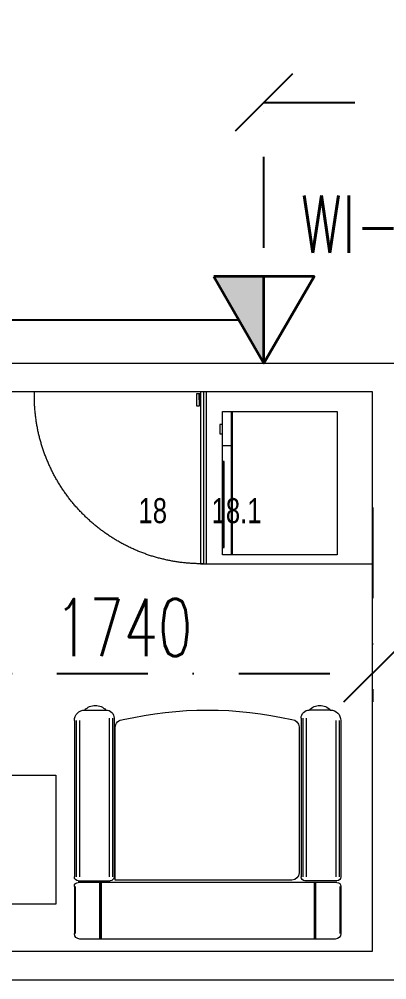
# Model space of a CAD drawing. Header units: inches. Extents: x -12418 to 57169, y -29325 to 19878.
# Drawn here: x 24195 to 25478, y -947 to 2408 of the extents above; entities that cross this region are included whole.
import ezdxf

# ---------------------------------------------------------------- set-up
doc = ezdxf.new("R2010")
doc.units = ezdxf.units.IN
doc.header["$LTSCALE"] = 25
doc.header["$MEASUREMENT"] = 0
for name, pattern in [('00-Ground Floor$0$DASHED', [0.75, 0.5, -0.25]), ('DASHDOT', [25.4, 12.7, -6.35, 0, -6.35]), ('HIDDEN', [9.525, 6.35, -3.175])]:
    doc.linetypes.add(name, pattern=pattern)
doc.layers.get('0').update_dxf_attribs({"color": 8})
doc.layers.get('Defpoints').update_dxf_attribs({"color": 8})
for name, color, linetype, lineweight in [('00-Ground Floor$0$72_EGR_EQP_TAG', 142, 'Continuous', 5), ('00-Ground Floor$0$LOADING', 253, 'Continuous', 5), ('00-Ground Floor$0$Walls', 251, 'Continuous', 5), ('E-LITE-CLNG-CNDT', 6, 'DASHDOT', 35), ('T-DATA-DEVC-TYPE', 2, 'Continuous', 25), ('T-DATA-DIM', 251, 'DASHDOT', 25), ('T-DATA-DIM @ 100', 251, 'DASHDOT', 25), ('T-DATA-FLOR-COND', 40, 'HIDDEN', 25), ('T-DATA-WALL @ 100', 33, 'Continuous', 35)]:
    doc.layers.add(name, color=color, linetype=linetype, lineweight=lineweight)
doc.styles.add('00-Ground Floor$0$X3G_ENTITY_257CFD', font='swisscl.ttf', dxfattribs={"height": 200})
doc.styles.add('DC_Simplex', font='SIMPLEX.shx', dxfattribs={"width": 0.7})
doc.dimstyles.new('DevCad-MM', dxfattribs={"dimscale": 0.01, "dimtxt": 2, "dimasz": 2, "dimexe": 1, "dimexo": 1, "dimgap": 0.6, "dimtad": 1, "dimdec": 0, "dimrnd": 10, "dimzin": 1, "dimdsep": 46, "dimtxsty": 'DC_Simplex', "dimblk1": 'OBLIQUE', "dimblk2": 'OBLIQUE', "dimsah": 1, "dimcen": 3, "dimclrd": 256, "dimclre": 256, "dimclrt": 45, "dimadec": 0, "dimazin": 0, "dimtfac": 1, "dimtdec": 0, "dimtix": 1, "dimtmove": 2, "dimatfit": 2, "dimldrblk": 'OBLIQUE', "dimfxl": 1, "dimtolj": 1, "dimtzin": 0, "dimarcsym": 0})

# ---------------------------------------------------------------- blocks, each defined once
blk = doc.blocks.new('00-Ground Floor$0$single seat')
at = {"layer": '00-Ground Floor$0$LOADING'}
for p, q in [((-972558.1, -381684), (-972723.2, -381684)), ((-972558.1, -381687.4), (-972723.2, -381687.4)), ((-971978.9, -381684), (-972525.2, -381684)), ((-971978.9, -381689.9), (-972525.2, -381689.9)), ((-972742.2, -381703.1), (-972742.2, -382595.5)), ((-972544.8, -381697.3), (-972544.8, -382601.1)), ((-972538.5, -381697.3), (-972538.5, -381809.5)), ((-971978.9, -381701.7), (-972525.2, -381701.7)), ((-971942.2, -381720.6), (-971942.2, -381794)), ((-972544.8, -381772.1), (-972742.2, -381772.1)), ((-972544.8, -381774.6), (-972742.2, -381774.6)), ((-972544.8, -381777.1), (-972742.2, -381777.1)), ((-971971, -381805.1), (-972525.2, -381805.1)), ((-971971, -381816.9), (-972525.2, -381816.9)), ((-971971, -381822.8), (-972525.2, -381822.8)), ((-972536.4, -381854.9), (-972536.4, -382471.4)), ((-972001, -381829.5), (-972511, -381829.5)), ((-972538.5, -382600.9), (-972538.5, -382488.7)), ((-972536.4, -382471.4), (-972003.7, -382471.4)), ((-971971, -382475.4), (-972525.2, -382475.4)), ((-971971, -382481.3), (-972525.2, -382481.3)), ((-971971, -382493.1), (-972525.2, -382493.1)), ((-972544.8, -382521), (-972742.2, -382521)), ((-972544.8, -382523.6), (-972742.2, -382523.6)), ((-972544.8, -382526.1), (-972742.2, -382526.1)), ((-971942.2, -382577.6), (-971942.2, -382504.2)), ((-971978.9, -382596.4), (-972525.2, -382596.4)), ((-972558.1, -382610.8), (-972723.2, -382610.8)), ((-972558.1, -382614.2), (-972723.2, -382614.2)), ((-971978.9, -382608.3), (-972525.2, -382608.3)), ((-971978.9, -382614.2), (-972525.2, -382614.2))]:
    blk.add_line(p, q, dxfattribs=at)
for centre, radius, start, end in [((-972723.2, -381703.1), 19.1, 90, 180), ((-972558.1, -381697.3), 13.3, 0, 90), ((-972525.2, -381697.3), 13.3, 90, 180), ((-971978.9, -381720.6), 36.6, 0, 90), ((-971976, -381757.3), 49.9, 312.6462, 47.3538), ((-971971, -381794), 28.8, 270, 0), ((-972525.2, -381809.5), 13.3, 180, 270), ((-972511, -381854.9), 25.3, 90, 180), ((-972001, -381854.9), 25.3, 0, 90), ((-973252.2, -382149.1), 1310, 347.0217, 12.9783), ((-972003.7, -382443.3), 28.1, 270, 0), ((-972525.2, -382488.7), 13.3, 90, 180), ((-971971, -382504.2), 28.8, 0, 90), ((-971976, -382540.9), 49.9, 312.6462, 47.3538), ((-972723.2, -382595.1), 19.1, 180, 270), ((-971978.9, -382577.6), 36.6, 270, 0), ((-972558.1, -382600.9), 13.3, 270, 0), ((-972525.2, -382600.9), 13.3, 180, 270)]:
    blk.add_arc(centre, radius, start, end, dxfattribs=at)
blk = doc.blocks.new('00-Ground Floor$0$MICROWAVE')
at = {"layer": '00-Ground Floor$0$LOADING'}
for p, q in [((35.6435, -3.5463), (35.6435, -3.9463)), ((36.1435, -3.5463), (35.6435, -3.5463)), ((35.6883, -3.5368), (35.7218, -3.5368)), ((35.6883, -3.5463), (35.6883, -3.5368)), ((35.7218, -3.5463), (35.6883, -3.5463)), ((35.7218, -3.5368), (35.7218, -3.5463)), ((35.7624, -3.5463), (35.7624, -3.5771)), ((35.818, -3.5463), (36.1181, -3.5463)), ((35.818, -3.5523), (35.818, -3.5463)), ((36.1181, -3.5523), (35.818, -3.5523)), ((36.1181, -3.5463), (36.1181, -3.5523)), ((36.1435, -3.9463), (36.1435, -3.5463)), ((35.6435, -3.5771), (36.1435, -3.5771)), ((35.6435, -3.5783), (36.1435, -3.5783)), ((35.6435, -3.5796), (36.1435, -3.5796)), ((35.6435, -3.5808), (36.1435, -3.5808)), ((35.6435, -3.9463), (36.1435, -3.9463))]:
    blk.add_line(p, q, dxfattribs=at)
blk = doc.blocks.new('00-Ground Floor$0$UNDER COUNTER FRIDGE')
at = {"layer": '00-Ground Floor$0$LOADING', "ltscale": 10}
blk.add_line((35.575, -3.49), (35.575, -2.89), dxfattribs=at)
at = {"layer": '00-Ground Floor$0$LOADING'}
for p, q in [((35.575, -3.47), (36.175, -3.47)), ((35.575, -4.07), (35.575, -3.47)), ((35.575, -3.48), (36.175, -3.48)), ((36.175, -3.47), (36.175, -4.07)), ((35.575, -3.49), (36.175, -3.49)), ((36.175, -4.07), (35.575, -4.07))]:
    blk.add_line(p, q, dxfattribs=at)
for points in [[(35.58, -3.4648), (35.6243, -3.4648), (35.6243, -3.4564), (35.58, -3.4564)], [(35.58, -3.47), (35.6031, -3.47), (35.6031, -3.4648), (35.58, -3.4648)]]:
    blk.add_lwpolyline(points, close=True, dxfattribs=at)
at = {"layer": '00-Ground Floor$0$LOADING', "linetype": '00-Ground Floor$0$DASHED', "ltscale": 10}
blk.add_arc((35.5899, -3.475), 0.5852, 359.5104, 91.4525, dxfattribs=at)
blk = doc.blocks.new('00-Ground Floor')
at = {"layer": '00-Ground Floor$0$LOADING', "elevation": 0}
blk.add_lwpolyline([(24322.9, -683.3), (23872.9, -683.3), (23872.9, -233.3), (24322.9, -233.3)], close=True, dxfattribs=at)
at = {"layer": '00-Ground Floor$0$Walls'}
for p, q in [((23277.9, 1205.7, 0), (26820.6, 1205.7)), ((25427.9, 1105.7, 0), (22577.9, 1105.7, 0)), ((25427.9, -847.4, 0), (25427.9, 1105.7, 0)), ((21497.9, -847.4, 0), (25427.9, -847.4, 0)), ((17732.9, -947.4, 0), (43417.9, -947.4, 0))]:
    blk.add_line(p, q, dxfattribs=at)
at = {"layer": '00-Ground Floor$0$LOADING', "xscale": -1000, "yscale": 1000, "zscale": 1000, "rotation": 90.00000000000007}
for name in ['00-Ground Floor$0$UNDER COUNTER FRIDGE', '00-Ground Floor$0$MICROWAVE']:
    blk.add_blockref(name, (21357.9, 36680.7, 0), dxfattribs=at)
at = {"layer": '00-Ground Floor$0$LOADING', "xscale": -1, "rotation": 270}
blk.add_blockref('00-Ground Floor$0$single seat', (407001.4, 971937), dxfattribs=at)
at = {"layer": '00-Ground Floor$0$72_EGR_EQP_TAG', "char_height": 87.47, "attachment_point": 2, "style": '00-Ground Floor$0$X3G_ENTITY_257CFD'}
for s, insert in [('18', (24660.9, 734.8, 0)), ('18.1', (24953.5, 734.8, 0))]:
    blk.add_mtext(s, dxfattribs=dict(at, insert=insert))
blk = doc.blocks.new('*U44')
blk.add_hatch(color=254).paths.add_polyline_path([(-1.75, -3.031), (0, -3.031), (0, 0)])
blk.add_line((0, 0), (0, -3.031))
blk.add_lwpolyline([(-1.75, -3.031), (0, 0), (1.75, -3.031)], close=True)
at = {"layer": 'T-DATA-DEVC-TYPE', "style": 'DC_Simplex', "width": 0.7, "flags": 8}
blk.add_attdef('DC_TYPE', (2.682, 5.634), '', height=2, rotation=360, dxfattribs=at)
blk = doc.blocks.new('_OBLIQUE')
at = {"color": 0, "linetype": 'ByBlock'}
blk.add_line((-0.5, -0.5), (0.5, 0.5), dxfattribs=at)
blk = doc.blocks.new('*D202')
at = {"layer": 'Defpoints', "color": 0, "transparency": 16777216}
for p in [(26817.4, 2116.3), (26817.4, 1534.5), (25049.2, 1508.8, 0)]:
    blk.add_point(p, dxfattribs=at)
at = {"layer": 'T-DATA-DIM', "lineweight": -2, "transparency": 16777216}
for p, q in [((25049.2, 1608.8), (25049.2, 2216.3)), ((26817.4, 1634.5), (26817.4, 2216.3)), ((25049.2, 2116.3), (26817.4, 2116.3))]:
    blk.add_line(p, q, dxfattribs=at)
at = {"layer": 'T-DATA-DIM', "lineweight": -2, "transparency": 16777216, "xscale": 200, "yscale": 200, "zscale": 200, "rotation": 180}
blk.add_blockref('_OBLIQUE', (25049.2, 2116.3), dxfattribs=at)
at = {"layer": 'T-DATA-DIM', "lineweight": -2, "transparency": 16777216, "xscale": 200, "yscale": 200, "zscale": 200}
blk.add_blockref('_OBLIQUE', (26817.4, 2116.3), dxfattribs=at)
at = {"layer": 'T-DATA-DIM', "color": 45, "transparency": 16777216, "insert": (25933.3, 2276.3), "char_height": 200, "attachment_point": 5, "style": 'DC_Simplex'}
blk.add_mtext('\\A1;1770', dxfattribs=at)
blk = doc.blocks.new('*D203')
at = {"layer": 'Defpoints', "color": 0, "transparency": 16777216}
for p in [(23691, 802.6, 0), (25427.9, 802.6, 0), (25427.9, 122.9)]:
    blk.add_point(p, dxfattribs=at)
at = {"layer": 'T-DATA-DIM', "lineweight": -2, "transparency": 16777216}
for p, q in [((23691, 702.6), (23691, 22.9)), ((25427.9, 702.6), (25427.9, 22.9)), ((23691, 122.9), (25427.9, 122.9))]:
    blk.add_line(p, q, dxfattribs=at)
at = {"layer": 'T-DATA-DIM', "lineweight": -2, "transparency": 16777216, "xscale": 200, "yscale": 200, "zscale": 200, "rotation": 180}
blk.add_blockref('_OBLIQUE', (23691, 122.9), dxfattribs=at)
at = {"layer": 'T-DATA-DIM', "lineweight": -2, "transparency": 16777216, "xscale": 200, "yscale": 200, "zscale": 200}
blk.add_blockref('_OBLIQUE', (25427.9, 122.9), dxfattribs=at)
at = {"layer": 'T-DATA-DIM', "color": 45, "transparency": 16777216, "insert": (24559.5, 282.9), "char_height": 200, "attachment_point": 5, "style": 'DC_Simplex'}
blk.add_mtext('\\A1;1740', dxfattribs=at)

msp = doc.modelspace()

# ---------------------------------------------------------------- linework, layer by layer
at = {"layer": 'T-DATA-FLOR-COND', "ltscale": 0.01, "elevation": 0}
msp.add_lwpolyline([(23691, 1105.7), (23691, 1282.2, -0.414214), (23766, 1357.2), (24961.7, 1357.2)], format="xyb", dxfattribs=at)

# ---------------------------------------------------------------- block references
at = {"layer": 'E-LITE-CLNG-CNDT'}
msp.add_blockref('00-Ground Floor', (0, 0), dxfattribs=at)
at = {"layer": 'T-DATA-WALL @ 100'}
ref = msp.add_blockref('*U44', (25049.2, 1205.7, 0), dxfattribs=dict(at, xscale=-100, yscale=100, zscale=100, rotation=180))
ref.add_attrib('DC_TYPE', 'WI-FI', (25177.5, 1591.4, 0), dxfattribs={"layer": 'T-DATA-DEVC-TYPE', "height": 200, "style": 'DC_Simplex', "width": 0.7, "flags": 8})

# ---------------------------------------------------------------- dimensions: what is measured, and where the dimension line sits
at = {"layer": 'T-DATA-DIM @ 100'}
for base, p1, p2, picture, middle in [((26817.4, 2116.3), (25049.2, 1508.8, 0), (26817.4, 1534.5), '*D202', (25933.3, 2276.3)), ((25427.9, 122.9), (23691, 802.6, 0), (25427.9, 802.6, 0), '*D203', (24559.5, 282.9))]:
    dim = msp.add_linear_dim(base=base, p1=p1, p2=p2, dimstyle='DevCad-MM', override={"dimscale": 100, "dimtix": 1, "dimtofl": 1, "dimtmove": 2, "dimatfit": 2}, dxfattribs=at)
    dim.commit()
    dim.dimension.update_dxf_attribs({"geometry": picture, "text_midpoint": middle})

doc.saveas('drawing.dxf')
